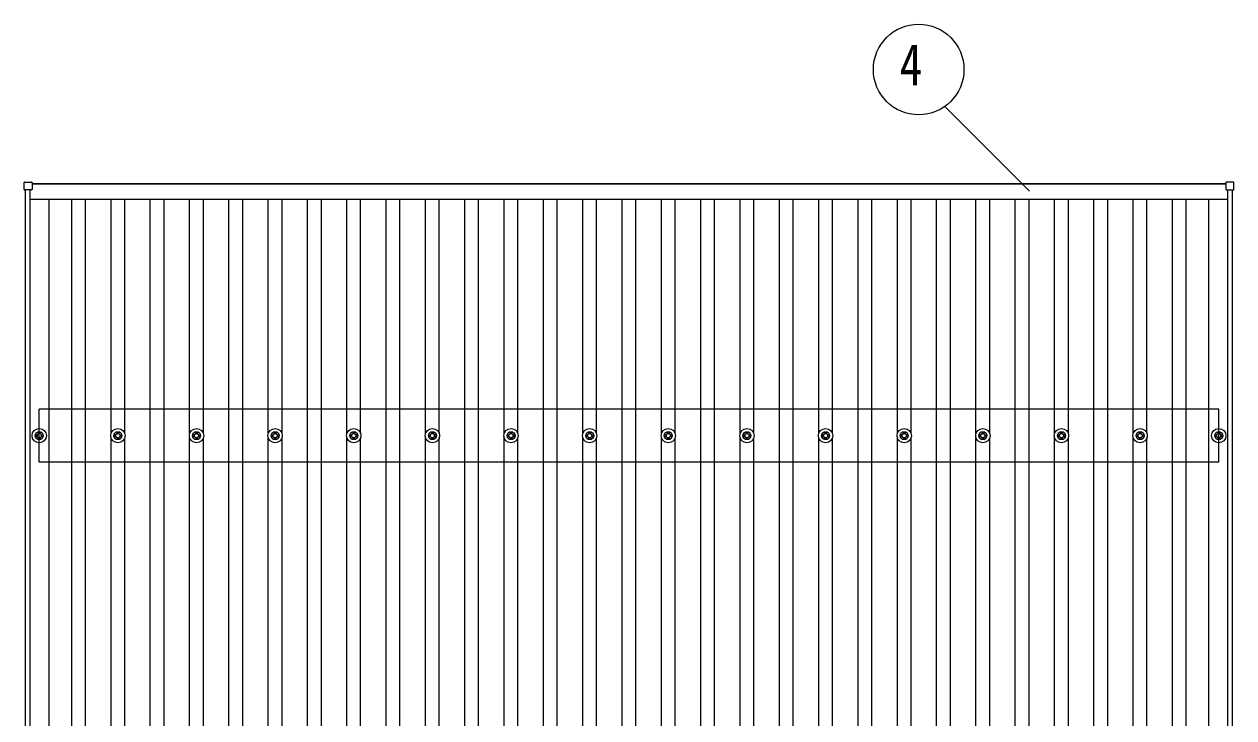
# Model space of a CAD drawing. Units: millimetres, scale not verified. Extents: x -16820 to 16820, y -11880 to 11880.
# Drawn here: x -12642 to -9565, y 8145 to 9909 of the extents above; entities that cross this region are included whole.
import ezdxf
from ezdxf.enums import TextEntityAlignment as Align

# ---------------------------------------------------------------- set-up
doc = ezdxf.new("R2010")
doc.units = ezdxf.units.MM
doc.header["$LTSCALE"] = 50
for name, color, linetype in [('0-5_YKK_13', 4, 'Continuous'), ('0-6_YKK_A1', 4, 'Continuous'), ('0-7_YKK_D', 6, 'Continuous')]:
    doc.layers.add(name, color=color, linetype=linetype)
doc.styles.add('ＭＳ ゴシック', font='')
doc.styles.get('ＭＳ ゴシック').set_extended_font_data('MS Gothic')

msp = doc.modelspace()

# ---------------------------------------------------------------- linework, layer by layer
at = {"layer": '0-5_YKK_13'}
for p, q in [((-12640.72, 9507.18), (-12622.72, 9507.18)), ((-9566.12, 9507.18), (-9584.12, 9507.18)), ((-12641.72, 9488.18), (-12641.72, 9506.18)), ((-12622.72, 9487.18), (-12640.72, 9487.18)), ((-12621.72, 9506.18), (-12621.72, 9488.18)), ((-9585.12, 9506.18), (-9585.12, 9488.18)), ((-9584.12, 9487.18), (-9566.12, 9487.18)), ((-9565.12, 9488.18), (-9565.12, 9506.18)), ((-12613.42, 8863.99), (-12609, 8863.99)), ((-12605.17, 8872.24), (-12605.17, 8867.82)), ((-12601.67, 8872.24), (-12601.67, 8867.82)), ((-12597.84, 8863.99), (-12593.42, 8863.99)), ((-12413.42, 8863.99), (-12409, 8863.99)), ((-12405.17, 8872.24), (-12405.17, 8867.82)), ((-12401.67, 8872.24), (-12401.67, 8867.82)), ((-12397.84, 8863.99), (-12393.42, 8863.99)), ((-12213.42, 8863.99), (-12209.01, 8863.99)), ((-12205.17, 8872.24), (-12205.17, 8867.82)), ((-12201.67, 8872.24), (-12201.67, 8867.82)), ((-12197.84, 8863.99), (-12193.43, 8863.99)), ((-12013.42, 8863.99), (-12009.01, 8863.99)), ((-12005.17, 8872.24), (-12005.17, 8867.82)), ((-12001.67, 8872.24), (-12001.67, 8867.82)), ((-11997.84, 8863.99), (-11993.43, 8863.99)), ((-11813.42, 8863.99), (-11809.01, 8863.99)), ((-11805.17, 8872.24), (-11805.17, 8867.82)), ((-11801.67, 8872.24), (-11801.67, 8867.82)), ((-11797.84, 8863.99), (-11793.43, 8863.99)), ((-11613.42, 8863.99), (-11609.01, 8863.99)), ((-11605.17, 8872.24), (-11605.17, 8867.82)), ((-11601.67, 8872.24), (-11601.67, 8867.82)), ((-11597.84, 8863.99), (-11593.43, 8863.99)), ((-11413.42, 8863.99), (-11409.01, 8863.99)), ((-11405.17, 8872.24), (-11405.17, 8867.82)), ((-11401.67, 8872.24), (-11401.67, 8867.82)), ((-11397.84, 8863.99), (-11393.43, 8863.99)), ((-11213.42, 8863.99), (-11209.01, 8863.99)), ((-11205.17, 8872.24), (-11205.17, 8867.82)), ((-11201.67, 8872.24), (-11201.67, 8867.82)), ((-11197.84, 8863.99), (-11193.43, 8863.99)), ((-11013.42, 8863.99), (-11009.01, 8863.99)), ((-11005.17, 8872.24), (-11005.17, 8867.82)), ((-11001.67, 8872.24), (-11001.67, 8867.82)), ((-10997.84, 8863.99), (-10993.43, 8863.99)), ((-10813.42, 8863.99), (-10809.01, 8863.99)), ((-10805.17, 8872.24), (-10805.17, 8867.82)), ((-10801.67, 8872.24), (-10801.67, 8867.82)), ((-10797.84, 8863.99), (-10793.43, 8863.99)), ((-10613.42, 8863.99), (-10609.01, 8863.99)), ((-10605.17, 8872.24), (-10605.17, 8867.82)), ((-10601.67, 8872.24), (-10601.67, 8867.82)), ((-10597.84, 8863.99), (-10593.43, 8863.99)), ((-10413.42, 8863.99), (-10409.01, 8863.99)), ((-10405.17, 8872.24), (-10405.17, 8867.82)), ((-10401.67, 8872.24), (-10401.67, 8867.82)), ((-10397.84, 8863.99), (-10393.43, 8863.99)), ((-10213.42, 8863.99), (-10209.01, 8863.99)), ((-10205.17, 8872.24), (-10205.17, 8867.82)), ((-10201.67, 8872.24), (-10201.67, 8867.82)), ((-10197.84, 8863.99), (-10193.43, 8863.99)), ((-10013.42, 8863.99), (-10009.01, 8863.99)), ((-10005.17, 8872.24), (-10005.17, 8867.82)), ((-10001.67, 8872.24), (-10001.67, 8867.82)), ((-9997.84, 8863.99), (-9993.43, 8863.99)), ((-9813.42, 8863.99), (-9809.01, 8863.99)), ((-9805.17, 8872.24), (-9805.17, 8867.82)), ((-9801.67, 8872.24), (-9801.67, 8867.82)), ((-9797.84, 8863.99), (-9793.43, 8863.99)), ((-9613.42, 8863.99), (-9609.01, 8863.99)), ((-9605.17, 8872.24), (-9605.17, 8867.82)), ((-9601.67, 8872.24), (-9601.67, 8867.82)), ((-9597.84, 8863.99), (-9593.43, 8863.99)), ((-12613.42, 8860.49), (-12609, 8860.49)), ((-12605.17, 8856.66), (-12605.17, 8852.24)), ((-12601.67, 8856.66), (-12601.67, 8852.24)), ((-12597.84, 8860.49), (-12593.42, 8860.49)), ((-12413.42, 8860.49), (-12409, 8860.49)), ((-12405.17, 8856.66), (-12405.17, 8852.24)), ((-12401.67, 8856.66), (-12401.67, 8852.24)), ((-12397.84, 8860.49), (-12393.42, 8860.49)), ((-12213.42, 8860.49), (-12209.01, 8860.49)), ((-12205.17, 8856.66), (-12205.17, 8852.24)), ((-12201.67, 8856.66), (-12201.67, 8852.24)), ((-12197.84, 8860.49), (-12193.43, 8860.49)), ((-12013.42, 8860.49), (-12009.01, 8860.49)), ((-12005.17, 8856.66), (-12005.17, 8852.24)), ((-12001.67, 8856.66), (-12001.67, 8852.24)), ((-11997.84, 8860.49), (-11993.43, 8860.49)), ((-11813.42, 8860.49), (-11809.01, 8860.49)), ((-11805.17, 8856.66), (-11805.17, 8852.24)), ((-11801.67, 8856.66), (-11801.67, 8852.24)), ((-11797.84, 8860.49), (-11793.43, 8860.49)), ((-11613.42, 8860.49), (-11609.01, 8860.49)), ((-11605.17, 8856.66), (-11605.17, 8852.24)), ((-11601.67, 8856.66), (-11601.67, 8852.24)), ((-11597.84, 8860.49), (-11593.43, 8860.49)), ((-11413.42, 8860.49), (-11409.01, 8860.49)), ((-11405.17, 8856.66), (-11405.17, 8852.24)), ((-11401.67, 8856.66), (-11401.67, 8852.24)), ((-11397.84, 8860.49), (-11393.43, 8860.49)), ((-11213.42, 8860.49), (-11209.01, 8860.49)), ((-11205.17, 8856.66), (-11205.17, 8852.24)), ((-11201.67, 8856.66), (-11201.67, 8852.24)), ((-11197.84, 8860.49), (-11193.43, 8860.49)), ((-11013.42, 8860.49), (-11009.01, 8860.49)), ((-11005.17, 8856.66), (-11005.17, 8852.24)), ((-11001.67, 8856.66), (-11001.67, 8852.24)), ((-10997.84, 8860.49), (-10993.43, 8860.49)), ((-10813.42, 8860.49), (-10809.01, 8860.49)), ((-10805.17, 8856.66), (-10805.17, 8852.24)), ((-10801.67, 8856.66), (-10801.67, 8852.24)), ((-10797.84, 8860.49), (-10793.43, 8860.49)), ((-10613.42, 8860.49), (-10609.01, 8860.49)), ((-10605.17, 8856.66), (-10605.17, 8852.24)), ((-10601.67, 8856.66), (-10601.67, 8852.24)), ((-10597.84, 8860.49), (-10593.43, 8860.49)), ((-10413.42, 8860.49), (-10409.01, 8860.49)), ((-10405.17, 8856.66), (-10405.17, 8852.24)), ((-10401.67, 8856.66), (-10401.67, 8852.24)), ((-10397.84, 8860.49), (-10393.43, 8860.49)), ((-10213.42, 8860.49), (-10209.01, 8860.49)), ((-10205.17, 8856.66), (-10205.17, 8852.24)), ((-10201.67, 8856.66), (-10201.67, 8852.24)), ((-10197.84, 8860.49), (-10193.43, 8860.49)), ((-10013.42, 8860.49), (-10009.01, 8860.49)), ((-10005.17, 8856.66), (-10005.17, 8852.24)), ((-10001.67, 8856.66), (-10001.67, 8852.24)), ((-9997.84, 8860.49), (-9993.43, 8860.49)), ((-9813.42, 8860.49), (-9809.01, 8860.49)), ((-9805.17, 8856.66), (-9805.17, 8852.24)), ((-9801.67, 8856.66), (-9801.67, 8852.24)), ((-9797.84, 8860.49), (-9793.43, 8860.49)), ((-9613.42, 8860.49), (-9609.01, 8860.49)), ((-9605.17, 8856.66), (-9605.17, 8852.24)), ((-9601.67, 8856.66), (-9601.67, 8852.24)), ((-9597.84, 8860.49), (-9593.43, 8860.49))]:
    msp.add_line(p, q, dxfattribs=at)
for centre, radius in [((-12603.42, 8862.24), 18.25), ((-12603.42, 8862.24), 10.15), ((-12603.42, 8862.24), 5.85), ((-12603.42, 8862.24), 5.25), ((-12403.42, 8862.24), 18.25), ((-12403.42, 8862.24), 10.15), ((-12403.42, 8862.24), 5.85), ((-12403.42, 8862.24), 5.25), ((-12203.42, 8862.24), 18.25), ((-12203.42, 8862.24), 10.15), ((-12203.42, 8862.24), 5.85), ((-12203.42, 8862.24), 5.25), ((-12003.42, 8862.24), 18.25), ((-12003.42, 8862.24), 10.15), ((-12003.42, 8862.24), 5.85), ((-12003.42, 8862.24), 5.25), ((-11803.42, 8862.24), 18.25), ((-11803.42, 8862.24), 10.15), ((-11803.42, 8862.24), 5.85), ((-11803.42, 8862.24), 5.25), ((-11603.42, 8862.24), 18.25), ((-11603.42, 8862.24), 10.15), ((-11603.42, 8862.24), 5.85), ((-11603.42, 8862.24), 5.25), ((-11403.42, 8862.24), 18.25), ((-11403.42, 8862.24), 10.15), ((-11403.42, 8862.24), 5.85), ((-11403.42, 8862.24), 5.25), ((-11203.42, 8862.24), 18.25), ((-11203.42, 8862.24), 10.15), ((-11203.42, 8862.24), 5.85), ((-11203.42, 8862.24), 5.25), ((-11003.42, 8862.24), 18.25), ((-11003.42, 8862.24), 10.15), ((-11003.42, 8862.24), 5.85), ((-11003.42, 8862.24), 5.25), ((-10803.42, 8862.24), 18.25), ((-10803.42, 8862.24), 10.15), ((-10803.42, 8862.24), 5.85), ((-10803.42, 8862.24), 5.25), ((-10603.42, 8862.24), 18.25), ((-10603.42, 8862.24), 10.15), ((-10603.42, 8862.24), 5.85), ((-10603.42, 8862.24), 5.25), ((-10403.42, 8862.24), 18.25), ((-10403.42, 8862.24), 10.15), ((-10403.42, 8862.24), 5.85), ((-10403.42, 8862.24), 5.25), ((-10203.42, 8862.24), 18.25), ((-10203.42, 8862.24), 10.15), ((-10203.42, 8862.24), 5.85), ((-10203.42, 8862.24), 5.25), ((-10003.42, 8862.24), 18.25), ((-10003.42, 8862.24), 10.15), ((-10003.42, 8862.24), 5.85), ((-10003.42, 8862.24), 5.25), ((-9803.42, 8862.24), 18.25), ((-9803.42, 8862.24), 10.15), ((-9803.42, 8862.24), 5.85), ((-9803.42, 8862.24), 5.25), ((-9603.42, 8862.24), 18.25), ((-9603.42, 8862.24), 10.15), ((-9603.42, 8862.24), 5.85), ((-9603.42, 8862.24), 5.25)]:
    msp.add_circle(centre, radius, dxfattribs=at)
for centre, start, end in [((-12640.72, 9506.18), 90, 180), ((-12622.72, 9506.18), 0, 90), ((-9584.12, 9506.18), 90, 180), ((-9566.12, 9506.18), 0, 90), ((-12640.72, 9488.18), 180, 270), ((-12622.72, 9488.18), 270, 0), ((-9584.12, 9488.18), 180, 270), ((-9566.12, 9488.18), 270, 0)]:
    msp.add_arc(centre, 1, start, end, dxfattribs=at)
at = {"layer": '0-6_YKK_A1'}
for p, q in [((-12638.42, 2829.14), (-12638.42, 9487.18)), ((-12626.42, 2829.14), (-12626.42, 9487.18)), ((-12621.72, 9503.88), (-9585.12, 9503.88)), ((-9585.12, 9501.83), (-12621.72, 9501.83)), ((-9580.42, 2829.14), (-9580.42, 9487.18)), ((-9568.42, 2829.14), (-9568.42, 9487.18)), ((-12626.42, 9463.82), (-9580.42, 9463.82)), ((-12578.42, 2860.42), (-12578.42, 9463.82)), ((-12520.92, 2860.42), (-12520.92, 9463.82)), ((-12485.92, 2860.42), (-12485.92, 9463.82)), ((-12420.92, 8867.42), (-12420.92, 9463.82)), ((-12385.92, 8867.42), (-12385.92, 9463.82)), ((-12320.92, 2860.42), (-12320.92, 9463.82)), ((-12285.92, 2860.42), (-12285.92, 9463.82)), ((-12220.92, 8867.43), (-12220.92, 9463.82)), ((-12185.92, 8867.41), (-12185.92, 9463.82)), ((-12120.92, 2860.42), (-12120.92, 9463.82)), ((-12085.92, 2860.42), (-12085.92, 9463.82)), ((-12020.92, 8867.43), (-12020.92, 9463.82)), ((-11985.92, 8867.41), (-11985.92, 9463.82)), ((-11920.92, 2860.42), (-11920.92, 9463.82)), ((-11885.92, 2860.42), (-11885.92, 9463.82)), ((-11820.92, 8867.43), (-11820.92, 9463.82)), ((-11785.92, 8867.41), (-11785.92, 9463.82)), ((-11720.92, 2860.42), (-11720.92, 9463.82)), ((-11685.92, 2860.42), (-11685.92, 9463.82)), ((-11620.92, 8867.43), (-11620.92, 9463.82)), ((-11585.92, 8867.41), (-11585.92, 9463.82)), ((-11520.92, 2860.42), (-11520.92, 9463.82)), ((-11485.92, 2860.42), (-11485.92, 9463.82)), ((-11420.92, 8867.43), (-11420.92, 9463.82)), ((-11385.92, 8867.41), (-11385.92, 9463.82)), ((-11320.92, 2860.42), (-11320.92, 9463.82)), ((-11285.92, 2860.42), (-11285.92, 9463.82)), ((-11220.92, 8867.43), (-11220.92, 9463.82)), ((-11185.92, 8867.41), (-11185.92, 9463.82)), ((-11120.92, 2860.42), (-11120.92, 9463.82)), ((-11085.92, 2860.42), (-11085.92, 9463.82)), ((-11020.92, 8867.43), (-11020.92, 9463.82)), ((-10985.92, 8867.41), (-10985.92, 9463.82)), ((-10920.92, 2860.42), (-10920.92, 9463.82)), ((-10885.92, 2860.42), (-10885.92, 9463.82)), ((-10820.92, 8867.43), (-10820.92, 9463.82)), ((-10785.92, 8867.41), (-10785.92, 9463.82)), ((-10720.92, 2860.42), (-10720.92, 9463.82)), ((-10685.92, 2860.42), (-10685.92, 9463.82)), ((-10620.92, 8867.43), (-10620.92, 9463.82)), ((-10585.92, 8867.41), (-10585.92, 9463.82)), ((-10520.92, 2860.42), (-10520.92, 9463.82)), ((-10485.92, 2860.42), (-10485.92, 9463.82)), ((-10420.92, 8867.43), (-10420.92, 9463.82)), ((-10385.92, 8867.41), (-10385.92, 9463.82)), ((-10320.92, 2860.42), (-10320.92, 9463.82)), ((-10285.92, 2860.42), (-10285.92, 9463.82)), ((-10220.92, 8867.43), (-10220.92, 9463.82)), ((-10185.92, 8867.41), (-10185.92, 9463.82)), ((-10120.92, 2860.42), (-10120.92, 9463.82)), ((-10085.92, 2860.42), (-10085.92, 9463.82)), ((-10020.92, 8867.43), (-10020.92, 9463.82)), ((-9985.92, 8867.41), (-9985.92, 9463.82)), ((-9920.92, 2860.42), (-9920.92, 9463.82)), ((-9885.92, 2860.42), (-9885.92, 9463.82)), ((-9820.92, 8867.43), (-9820.92, 9463.82)), ((-9785.92, 8867.41), (-9785.92, 9463.82)), ((-9720.92, 2860.42), (-9720.92, 9463.82)), ((-9685.92, 2860.42), (-9685.92, 9463.82)), ((-9628.42, 2860.42), (-9628.42, 9463.82)), ((-9603.42, 8929.24), (-12603.42, 8929.24)), ((-12603.42, 8795.24), (-12603.42, 8929.24)), ((-9603.42, 8795.24), (-9603.42, 8929.24)), ((-12420.92, 7067.42), (-12420.92, 8857.06)), ((-12385.92, 7067.42), (-12385.92, 8857.06)), ((-12220.92, 7067.43), (-12220.92, 8857.05)), ((-12185.92, 7067.41), (-12185.92, 8857.07)), ((-12020.92, 7067.43), (-12020.92, 8857.05)), ((-11985.92, 7067.41), (-11985.92, 8857.07)), ((-11820.92, 7067.43), (-11820.92, 8857.05)), ((-11785.92, 7067.41), (-11785.92, 8857.07)), ((-11620.92, 7067.43), (-11620.92, 8857.05)), ((-11585.92, 7067.41), (-11585.92, 8857.07)), ((-11420.92, 7067.43), (-11420.92, 8857.05)), ((-11385.92, 7067.41), (-11385.92, 8857.07)), ((-11220.92, 7067.43), (-11220.92, 8857.05)), ((-11185.92, 7067.41), (-11185.92, 8857.07)), ((-11020.92, 7067.43), (-11020.92, 8857.05)), ((-10985.92, 7067.41), (-10985.92, 8857.07)), ((-10820.92, 7067.43), (-10820.92, 8857.05)), ((-10785.92, 7067.41), (-10785.92, 8857.07)), ((-10620.92, 7067.43), (-10620.92, 8857.05)), ((-10585.92, 7067.41), (-10585.92, 8857.07)), ((-10420.92, 7067.43), (-10420.92, 8857.05)), ((-10385.92, 7067.41), (-10385.92, 8857.07)), ((-10220.92, 7067.43), (-10220.92, 8857.05)), ((-10185.92, 7067.41), (-10185.92, 8857.07)), ((-10020.92, 7067.43), (-10020.92, 8857.05)), ((-9985.92, 7067.41), (-9985.92, 8857.07)), ((-9820.92, 7067.43), (-9820.92, 8857.05)), ((-9785.92, 7067.41), (-9785.92, 8857.07)), ((-9603.42, 8795.24), (-12603.42, 8795.24))]:
    msp.add_line(p, q, dxfattribs=at)
at = {"layer": '0-7_YKK_D'}
msp.add_line((-10084.69, 9483.62), (-10300.29, 9699.21), dxfattribs=at)
msp.add_circle((-10366.7, 9793.34), 115.2, dxfattribs=at)

# ---------------------------------------------------------------- texts
at = {"layer": '0-7_YKK_D', "style": 'ＭＳ ゴシック', "width": 0.8}
msp.add_text('4', height=105.6, dxfattribs=at).set_placement((-10415.12, 9721.34), align=Align.BOTTOM_LEFT)

doc.saveas('drawing.dxf')
